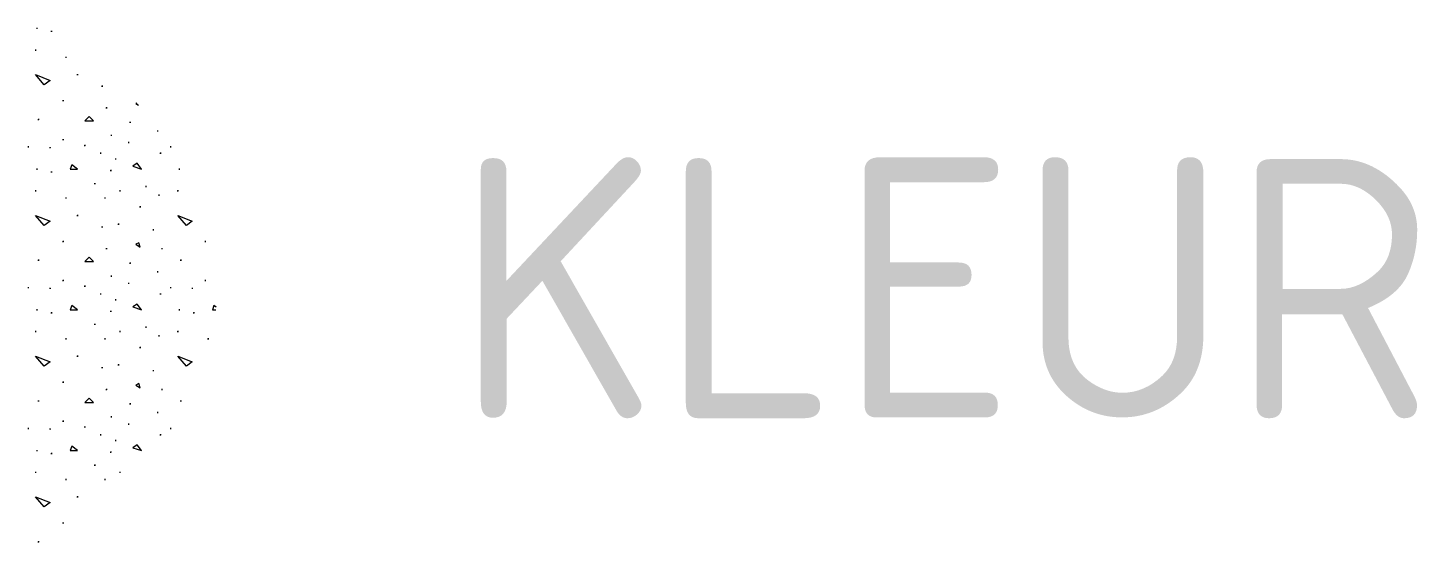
# Model space of a CAD drawing. Extents: x -5.6 to 14, y -3 to 3.
# Drawn here: x 4.35 to 13.96, y -1.76 to 1.8 of the extents above; entities that cross this region are included whole.
import ezdxf
from ezdxf.enums import TextEntityAlignment as Align

# ---------------------------------------------------------------- set-up
doc = ezdxf.new("R2010")
doc.units = 0
doc.header["$LTSCALE"] = 0.2
doc.styles.add('NLCS-ISO', font='NLCS-ISO.ttf')

msp = doc.modelspace()

# ---------------------------------------------------------------- linework, layer by layer
for p, q in [((4.4102, 1.7976), (4.4177, 1.7976)), ((4.4139, 1.8013), (4.4139, 1.7938)), ((4.5102, 1.7776), (4.5177, 1.7776)), ((4.5139, 1.7813), (4.5139, 1.7738)), ((4.4002, 1.6476), (4.4077, 1.6476)), ((4.4039, 1.6513), (4.4039, 1.6438)), ((4.6102, 1.5976), (4.6177, 1.5976)), ((4.6139, 1.6013), (4.6139, 1.5938)), ((4.4039, 1.4776), (4.5039, 1.4376)), ((4.4639, 1.4076), (4.4039, 1.4776)), ((4.6902, 1.4776), (4.6977, 1.4776)), ((4.6939, 1.4813), (4.6939, 1.4738)), ((4.5039, 1.4376), (4.4639, 1.4076)), ((4.8602, 1.3976), (4.8677, 1.3976)), ((4.8639, 1.4013), (4.8639, 1.3938)), ((4.5902, 1.2976), (4.5977, 1.2976)), ((4.5939, 1.3013), (4.5939, 1.2938)), ((4.8939, 1.2513), (4.8939, 1.2438)), ((5.1035, 1.2804), (5.0978, 1.2776)), ((5.0978, 1.2776), (5.1159, 1.2656)), ((4.4202, 1.1676), (4.4277, 1.1676)), ((4.4239, 1.1713), (4.4239, 1.1638)), ((4.7739, 1.1876), (4.7439, 1.1576)), ((4.7439, 1.1576), (4.8039, 1.1576)), ((4.8039, 1.1576), (4.7739, 1.1876)), ((4.8902, 1.2476), (4.8977, 1.2476)), ((4.9241, 1.0576), (4.9316, 1.0576)), ((4.9278, 1.0613), (4.9278, 1.0538)), ((5.0541, 1.1476), (5.0616, 1.1476)), ((5.0578, 1.1513), (5.0578, 1.1438)), ((5.2441, 1.0876), (5.2516, 1.0876)), ((5.2478, 1.0913), (5.2478, 1.0838)), ((4.3502, 0.9776), (4.3577, 0.9776)), ((4.3539, 0.9813), (4.3539, 0.9738)), ((4.5002, 0.9738), (4.5077, 0.9738)), ((4.5039, 0.9738), (4.5039, 0.97)), ((4.5902, 1.0276), (4.5977, 1.0276)), ((4.5939, 1.0313), (4.5939, 1.0238)), ((4.7402, 0.9876), (4.7477, 0.9876)), ((4.7439, 0.9913), (4.7439, 0.9838)), ((5.0441, 1.0076), (5.0516, 1.0076)), ((5.0478, 1.0113), (5.0478, 1.0038)), ((5.3341, 0.9776), (5.3416, 0.9776)), ((5.3378, 0.9813), (5.3378, 0.9738)), ((4.8502, 0.9338), (4.8577, 0.9338)), ((4.8539, 0.9375), (4.8539, 0.93)), ((4.9541, 0.8938), (4.9616, 0.8938)), ((4.9578, 0.8975), (4.9578, 0.89)), ((5.2641, 0.9338), (5.2716, 0.9338)), ((5.2678, 0.9375), (5.2678, 0.93)), ((4.4102, 0.8238), (4.4177, 0.8238)), ((4.4139, 0.8275), (4.4139, 0.82)), ((4.5102, 0.8038), (4.5177, 0.8038)), ((4.5139, 0.8075), (4.5139, 0.8)), ((4.6539, 0.8538), (4.6439, 0.8238)), ((4.6439, 0.8238), (4.6939, 0.8238)), ((4.6939, 0.8238), (4.6539, 0.8538)), ((4.9202, 0.8138), (4.9239, 0.8138)), ((4.9239, 0.8175), (4.9239, 0.81)), ((5.1078, 0.8638), (5.0778, 0.8438)), ((5.0778, 0.8438), (5.1378, 0.8238)), ((5.1378, 0.8238), (5.1078, 0.8638)), ((5.3941, 0.8238), (5.4016, 0.8238)), ((5.3978, 0.8275), (5.3978, 0.82)), ((4.4002, 0.6738), (4.4077, 0.6738)), ((4.4039, 0.6775), (4.4039, 0.67)), ((4.8102, 0.7238), (4.8177, 0.7238)), ((4.8139, 0.7275), (4.8139, 0.72)), ((4.9841, 0.6738), (4.9916, 0.6738)), ((4.9878, 0.6775), (4.9878, 0.67)), ((5.1641, 0.7038), (5.1716, 0.7038)), ((5.1678, 0.7075), (5.1678, 0.7)), ((5.3841, 0.6738), (5.3916, 0.6738)), ((5.3878, 0.6775), (5.3878, 0.67)), ((4.6102, 0.6238), (4.6177, 0.6238)), ((4.6139, 0.6275), (4.6139, 0.62)), ((4.8802, 0.6238), (4.8877, 0.6238)), ((4.8839, 0.6275), (4.8839, 0.62)), ((5.2541, 0.6438), (5.2616, 0.6438)), ((5.2578, 0.6475), (5.2578, 0.64)), ((4.4039, 0.5038), (4.5039, 0.4638)), ((4.4639, 0.4338), (4.4039, 0.5038)), ((4.6902, 0.5038), (4.6977, 0.5038)), ((4.6939, 0.5075), (4.6939, 0.5)), ((5.1241, 0.5638), (5.1316, 0.5638)), ((5.1278, 0.5675), (5.1278, 0.56)), ((5.3878, 0.5038), (5.4878, 0.4638)), ((5.4478, 0.4338), (5.3878, 0.5038)), ((4.5039, 0.4638), (4.4639, 0.4338)), ((4.8602, 0.4238), (4.8677, 0.4238)), ((4.8639, 0.4275), (4.8639, 0.42)), ((4.9741, 0.4438), (4.9816, 0.4438)), ((4.9778, 0.4475), (4.9778, 0.44)), ((5.2141, 0.4038), (5.2216, 0.4038)), ((5.2178, 0.4075), (5.2178, 0.4)), ((5.4878, 0.4638), (5.4478, 0.4338)), ((4.5902, 0.3238), (4.5977, 0.3238)), ((4.5939, 0.3275), (4.5939, 0.32)), ((5.1178, 0.3138), (5.0978, 0.3038)), ((5.0978, 0.3038), (5.1278, 0.2838)), ((5.1278, 0.2838), (5.1178, 0.3138)), ((5.5741, 0.3238), (5.5816, 0.3238)), ((5.5778, 0.3275), (5.5778, 0.32)), ((4.4202, 0.1938), (4.4277, 0.1938)), ((4.4239, 0.1975), (4.4239, 0.19)), ((4.7739, 0.2138), (4.7439, 0.1838)), ((4.8039, 0.1838), (4.7739, 0.2138)), ((4.8902, 0.2738), (4.8977, 0.2738)), ((4.8939, 0.2775), (4.8939, 0.27)), ((5.2741, 0.2738), (5.2816, 0.2738)), ((5.2778, 0.2775), (5.2778, 0.27)), ((5.4041, 0.1938), (5.4116, 0.1938)), ((5.4078, 0.1975), (5.4078, 0.19)), ((4.7439, 0.1838), (4.8039, 0.1838)), ((5.0541, 0.1738), (5.0616, 0.1738)), ((5.0578, 0.1775), (5.0578, 0.17)), ((5.2441, 0.1138), (5.2516, 0.1138)), ((5.2478, 0.1175), (5.2478, 0.11)), ((4.3502, 0.0038), (4.3577, 0.0038)), ((4.3539, 0.0075), (4.3539, 0)), ((4.5902, 0.0538), (4.5977, 0.0538)), ((4.5939, 0.0575), (4.5939, 0.05)), ((4.7402, 0.0138), (4.7477, 0.0138)), ((4.7439, 0.0175), (4.7439, 0.01)), ((4.9241, 0.0838), (4.9316, 0.0838)), ((4.9278, 0.0875), (4.9278, 0.08)), ((5.0441, 0.0338), (5.0516, 0.0338)), ((5.0478, 0.0375), (5.0478, 0.03)), ((5.3341, 0.0038), (5.3416, 0.0038)), ((5.3378, 0.0075), (5.3378, 0)), ((5.5741, 0.0538), (5.5816, 0.0538)), ((5.5778, 0.0575), (5.5778, 0.05)), ((4.5002, 0), (4.5077, 0)), ((4.5039, 0), (4.5039, -0.0038)), ((4.8502, -0.04), (4.8577, -0.04)), ((4.8539, -0.0363), (4.8539, -0.0438)), ((4.9541, -0.08), (4.9616, -0.08)), ((4.9578, -0.0763), (4.9578, -0.0838)), ((5.2641, -0.04), (5.2716, -0.04)), ((5.2678, -0.0363), (5.2678, -0.0438)), ((5.4841, 0), (5.4916, 0)), ((5.4878, 0), (5.4878, -0.0038)), ((4.4102, -0.15), (4.4177, -0.15)), ((4.4139, -0.1463), (4.4139, -0.1538)), ((4.5102, -0.17), (4.5177, -0.17)), ((4.5139, -0.1663), (4.5139, -0.1738)), ((4.6539, -0.12), (4.6439, -0.15)), ((4.6439, -0.15), (4.6939, -0.15)), ((4.6939, -0.15), (4.6539, -0.12)), ((4.9202, -0.16), (4.9239, -0.16)), ((4.9239, -0.1563), (4.9239, -0.1638)), ((5.1078, -0.11), (5.0778, -0.13)), ((5.0778, -0.13), (5.1378, -0.15)), ((5.1378, -0.15), (5.1078, -0.11)), ((5.3941, -0.15), (5.4016, -0.15)), ((5.3978, -0.1463), (5.3978, -0.1538)), ((5.4941, -0.17), (5.5016, -0.17)), ((5.4978, -0.1663), (5.4978, -0.1738)), ((5.6378, -0.12), (5.6278, -0.15)), ((5.6278, -0.15), (5.6501, -0.15)), ((5.6532, -0.1316), (5.6378, -0.12)), ((4.8102, -0.25), (4.8177, -0.25)), ((4.8139, -0.2463), (4.8139, -0.2538)), ((5.1641, -0.27), (5.1716, -0.27)), ((5.1678, -0.2663), (5.1678, -0.2738)), ((4.4002, -0.3), (4.4077, -0.3)), ((4.4039, -0.2963), (4.4039, -0.3038)), ((4.6102, -0.35), (4.6177, -0.35)), ((4.6139, -0.3463), (4.6139, -0.3538)), ((4.8802, -0.35), (4.8877, -0.35)), ((4.8839, -0.3463), (4.8839, -0.3538)), ((4.9841, -0.3), (4.9916, -0.3)), ((4.9878, -0.2963), (4.9878, -0.3038)), ((5.2541, -0.33), (5.2616, -0.33)), ((5.2578, -0.3263), (5.2578, -0.3338)), ((5.3841, -0.3), (5.3916, -0.3)), ((5.3878, -0.2963), (5.3878, -0.3038)), ((5.5941, -0.35), (5.6016, -0.35)), ((5.5978, -0.3463), (5.5978, -0.3538)), ((4.4039, -0.47), (4.5039, -0.51)), ((4.4639, -0.54), (4.4039, -0.47)), ((4.6902, -0.47), (4.6977, -0.47)), ((4.6939, -0.4663), (4.6939, -0.4738)), ((5.1241, -0.41), (5.1316, -0.41)), ((5.1278, -0.4063), (5.1278, -0.4138)), ((5.3878, -0.47), (5.4878, -0.51)), ((5.4478, -0.54), (5.3878, -0.47)), ((4.5039, -0.51), (4.4639, -0.54)), ((4.8602, -0.55), (4.8677, -0.55)), ((4.8639, -0.5463), (4.8639, -0.5538)), ((4.9741, -0.53), (4.9816, -0.53)), ((4.9778, -0.5263), (4.9778, -0.5338)), ((5.2141, -0.57), (5.2216, -0.57)), ((5.2178, -0.5663), (5.2178, -0.5738)), ((5.4878, -0.51), (5.4478, -0.54)), ((4.5902, -0.65), (4.5977, -0.65)), ((4.5939, -0.6463), (4.5939, -0.6538)), ((5.1178, -0.66), (5.0978, -0.67)), ((5.0978, -0.67), (5.1278, -0.69)), ((5.1278, -0.69), (5.1178, -0.66)), ((4.7739, -0.76), (4.7439, -0.79)), ((4.8039, -0.79), (4.7739, -0.76)), ((4.8902, -0.7), (4.8977, -0.7)), ((4.8939, -0.6963), (4.8939, -0.7038)), ((5.2741, -0.7), (5.2816, -0.7)), ((5.2778, -0.6963), (5.2778, -0.7038)), ((4.4202, -0.78), (4.4277, -0.78)), ((4.4239, -0.7763), (4.4239, -0.7838)), ((4.7439, -0.79), (4.8039, -0.79)), ((5.0541, -0.8), (5.0616, -0.8)), ((5.0578, -0.7963), (5.0578, -0.8038)), ((5.2441, -0.86), (5.2516, -0.86)), ((5.2478, -0.8563), (5.2478, -0.8638)), ((5.4041, -0.78), (5.4116, -0.78)), ((5.4078, -0.7763), (5.4078, -0.7838)), ((4.5902, -0.92), (4.5977, -0.92)), ((4.5939, -0.9163), (4.5939, -0.9238)), ((4.7402, -0.96), (4.7477, -0.96)), ((4.7439, -0.9563), (4.7439, -0.9638)), ((4.9241, -0.89), (4.9316, -0.89)), ((4.9278, -0.8863), (4.9278, -0.8938)), ((5.0441, -0.94), (5.0516, -0.94)), ((5.0478, -0.9363), (5.0478, -0.9438)), ((4.3502, -0.97), (4.3577, -0.97)), ((4.3539, -0.9663), (4.3539, -0.9738)), ((4.5002, -0.9738), (4.5077, -0.9738)), ((4.5039, -0.9738), (4.5039, -0.9776)), ((4.8502, -1.0138), (4.8577, -1.0138)), ((4.8539, -1.0101), (4.8539, -1.0176)), ((4.9541, -1.0538), (4.9616, -1.0538)), ((4.9578, -1.0501), (4.9578, -1.0576)), ((5.2641, -1.0138), (5.2716, -1.0138)), ((5.2678, -1.0101), (5.2678, -1.0176)), ((5.3341, -0.97), (5.3416, -0.97)), ((5.3378, -0.9663), (5.3378, -0.9738)), ((4.4102, -1.1238), (4.4177, -1.1238)), ((4.4139, -1.1201), (4.4139, -1.1276)), ((4.5102, -1.1438), (4.5177, -1.1438)), ((4.5139, -1.1401), (4.5139, -1.1476)), ((4.6539, -1.0938), (4.6439, -1.1238)), ((4.6439, -1.1238), (4.6939, -1.1238)), ((4.6939, -1.1238), (4.6539, -1.0938)), ((4.9202, -1.1338), (4.9239, -1.1338)), ((4.9239, -1.1301), (4.9239, -1.1376)), ((5.1078, -1.0838), (5.0778, -1.1038)), ((5.0778, -1.1038), (5.1378, -1.1238)), ((5.1378, -1.1238), (5.1078, -1.0838)), ((4.8102, -1.2238), (4.8177, -1.2238)), ((4.8139, -1.2201), (4.8139, -1.2276)), ((4.4002, -1.2738), (4.4077, -1.2738)), ((4.4039, -1.2701), (4.4039, -1.2776)), ((4.6102, -1.3238), (4.6177, -1.3238)), ((4.6139, -1.3201), (4.6139, -1.3276)), ((4.8802, -1.3238), (4.8877, -1.3238)), ((4.8839, -1.3201), (4.8839, -1.3276)), ((4.9841, -1.2738), (4.9916, -1.2738)), ((4.9878, -1.2701), (4.9878, -1.2776)), ((4.6939, -1.4401), (4.6939, -1.4476)), ((4.4039, -1.4438), (4.5039, -1.4838)), ((4.4639, -1.5138), (4.4039, -1.4438)), ((4.5039, -1.4838), (4.4639, -1.5138)), ((4.6902, -1.4438), (4.6977, -1.4438)), ((4.5902, -1.6238), (4.5977, -1.6238)), ((4.5939, -1.6201), (4.5939, -1.6276)), ((4.4202, -1.7538), (4.4277, -1.7538)), ((4.4239, -1.7501), (4.4239, -1.7576))]:
    msp.add_line(p, q)

# ---------------------------------------------------------------- texts
at = {"style": 'NLCS-ISO'}
msp.add_attdef('KLEUR', text='', height=1.8, dxfattribs=at).set_placement((7.3, 0), align=Align.MIDDLE_LEFT)

doc.saveas('drawing.dxf')
